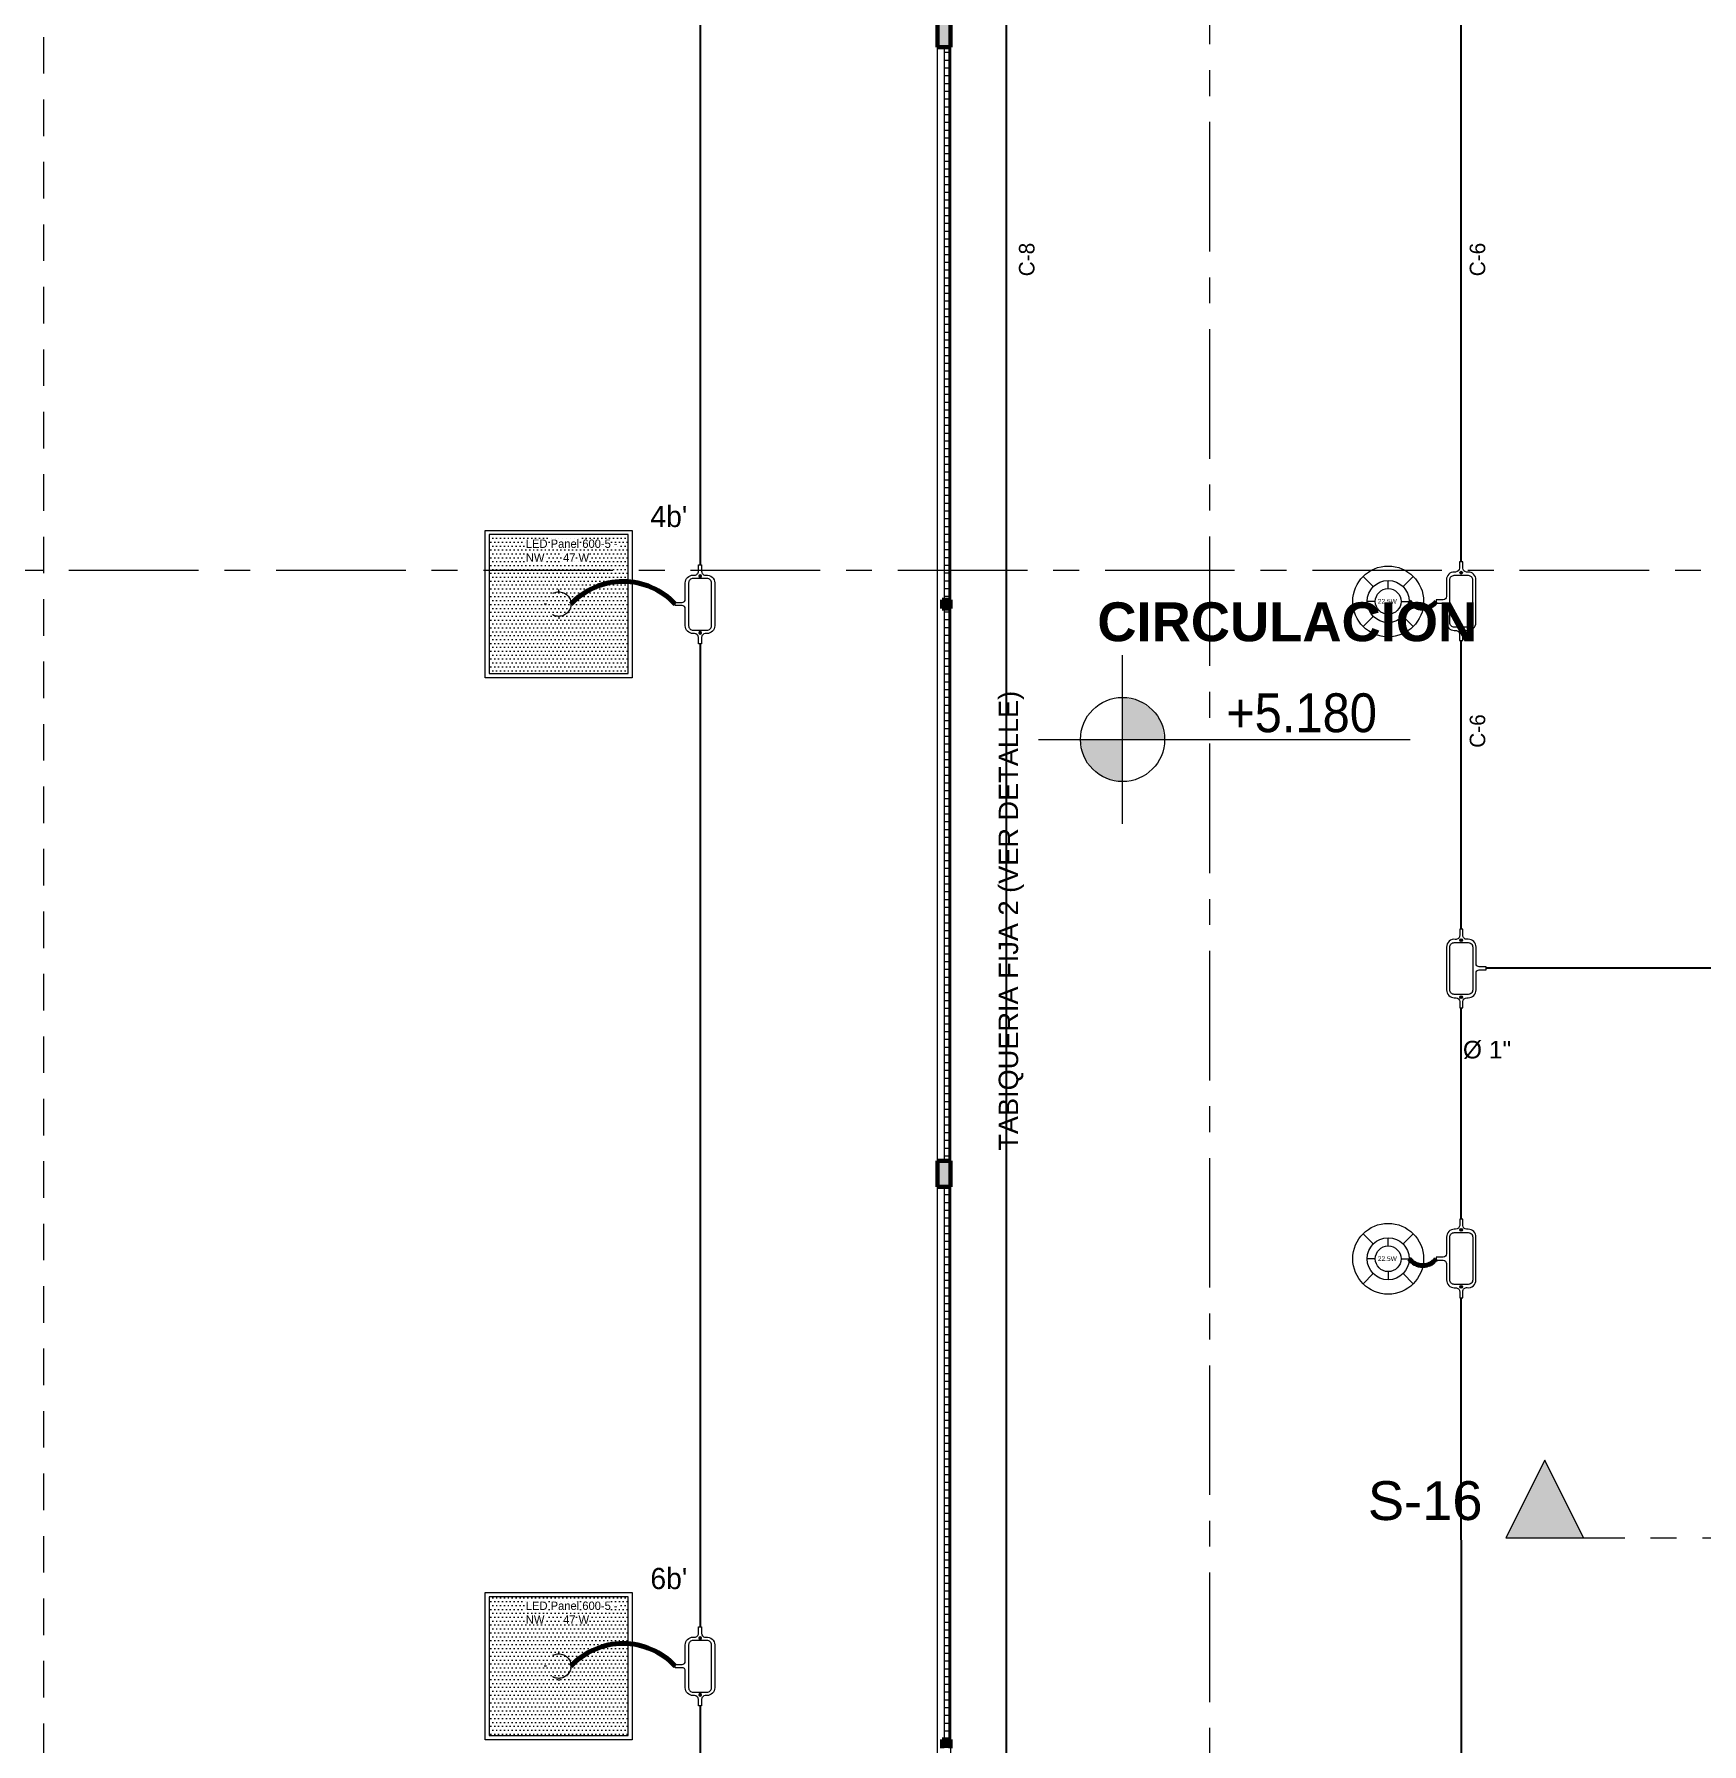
# Model space of a CAD drawing. Header units: inches. Extents: x -38 to 5698, y -33 to 92.
# Drawn here: x 109.03 to 115.47, y 19.15 to 25.75 of the extents above; entities that cross this region are included whole.
import ezdxf
from ezdxf.lldxf.tags import DXFTag

# ---------------------------------------------------------------- set-up
doc = ezdxf.new("R2010")
doc.units = ezdxf.units.IN
doc.header["$MEASUREMENT"] = 0
doc.set_wipeout_variables(frame=1)
for name, pattern in [('CONTINUA', [0]), ('DASHED', [0.75, 0.5, -0.25]), ('Hidden Line', [0.195611, 0.141111, -0.0545]), ('HIDDEN2', [0.1875, 0.125, -0.0625]), ('Punto & Raya', [0.65, 0.5, -0.075, 0, -0.075]), ('Punto & Rayas', [0.335139, 0.15875, -0.088194, 0, -0.088194]), ('Wipeout_Contour', [1, 0, -1])]:
    doc.linetypes.add(name, pattern=pattern)
for name, color, linetype, lineweight in [('00 IE CKTO ILUMINACION', 3, 'Continuous', 50), ('00_IE_Luminarias', 6, 'Continuous', 30), ('01 IE LUM LED EMP DN570B', 3, 'Continuous', 13), ('ALUMBRADO_CONDUIT', 30, 'CONDUIT1', 30), ('Bancas', 1, 'Continuous', 13), ('CABLEADO EXT.', 3, 'PVCSUBT', 30), ('Luminarias', 5, 'Continuous', 20), ('Simb_Alumbrado', 140, 'CONTINUA', 30)]:
    doc.layers.add(name, color=color, linetype=linetype, lineweight=lineweight)
for name, color, linetype in [('02 _ ARQ _ ZON _ Espacio.3D', 7, 'Continuous'), ('08 _ STR _ EXT _ 09 Vigas', 7, 'Continuous'), ('1TEXT', 8, 'Continuous'), ('Acabado - Muros', 7, 'Continuous'), ('Marcador - Secciones', 251, 'Continuous'), ('Notas - Etiquetas', 251, 'Continuous'), ('Notas - Textos', 7, 'Continuous')]:
    doc.layers.add(name, color=color, linetype=linetype)
doc.styles.add('Arial', font='arial.ttf')
doc.styles.add('Estilo_Generado_1', font='swisseb.ttf')
doc.styles.add('Estilo_Generado_3', font='arial.ttf')
doc.styles.add('Estilo_Generado_4', font='swisse.ttf')
doc.styles.add('{18b73a54-fa43-428c-adcb-c1c7bbdf2c84}', font='Simplex.shx')
tags = doc.linetypes.add('CONDUIT1', pattern='A,1,-0.19772,["con",{18b73a54-fa43-428c-adcb-c1c7bbdf2c84},S=0.2,R=0,X=0,Y=-0.065594],-0.593642', length=1.791362).pattern_tags.tags
tags[6] = DXFTag(74, 10)
tags = doc.linetypes.add('PVCSUBT', pattern='A,0.6,-0.3,0.6,-0.075691,["PVC",Standard,S=0.2,R=0,X=0,Y=-0.093724],-0.621005', length=2.196696).pattern_tags.tags
tags[10] = DXFTag(74, 10)
pattern_1 = [(0, (92.500015, 3e-09), (0, 0.03), [])]

# ---------------------------------------------------------------- blocks, each defined once
blk = doc.blocks.new('*U270')
at = {"layer": 'Luminarias', "linetype": 'DASHED', "lineweight": 0, "ltscale": 0.05}
blk.add_lwpolyline([(0, -0.0045), (0, 0.0045)], dxfattribs=at)
blk = doc.blocks.new('*U271')
at = {"color": 0, "linetype": 'ByBlock', "lineweight": -2, "transparency": 16777216}
for p, rotation in [((-0.05, 0), 90), ((0, -0.05), 180), ((0.05, 0), 269.9999999999999)]:
    blk.add_blockref('*U270', p, dxfattribs=dict(at, rotation=rotation))
blk.add_blockref('*U270', (0, 0.05), dxfattribs=at)
blk = doc.blocks.new('PANEL LED 50W')
at = {"layer": 'Luminarias'}
h = blk.add_hatch(dxfattribs=at)
h.set_pattern_fill('DOTS', color=4, scale=0.009097)
h.set_pattern_definition([(0, (0, -2e-14), (0.0072206, 0.01444116), [0, -0.01444116])])
h.paths.add_polyline_path([(-0.2574, -0.2574), (0.2574, -0.2574), (0.2574, 0.2574), (-0.2574, 0.2574)])
h.paths.add_polyline_path([(-0.1296, 0.0974), (0.1849, 0.0974), (0.1849, 0.2469), (-0.1296, 0.2469)], flags=24)
at = {"layer": 'Luminarias', "color": 4, "lineweight": 0}
for points in [[(-0.2729, 0.2729), (0.2729, 0.2729), (0.2729, -0.2729), (-0.2729, -0.2729)], [(-0.2574, -0.2574), (0.2574, -0.2574), (0.2574, 0.2574), (-0.2574, 0.2574)]]:
    blk.add_lwpolyline(points, close=True, dxfattribs=at)
at = {"layer": 'Luminarias', "color": 4, "linetype": 'DASHED', "lineweight": 0, "ltscale": 0.01}
blk.add_circle((0, 0), 0.0455, dxfattribs=at)
at = {"color": 4}
blk.add_blockref('*U271', (0, 0), dxfattribs=at)
at = {"layer": 'Luminarias', "color": 4, "insert": (-0.1218, 0.2392), "char_height": 0.030929, "width": 0.382855, "attachment_point": 1}
blk.add_mtext('{\\Ftxt|c0;LED Panel 600-5 - NW      47 W}', dxfattribs=at)
blk = doc.blocks.new('oval t')
at = {"layer": 'Simb_Alumbrado', "lineweight": 13}
blk.add_lwpolyline([(0.0141, 0.0102, -0.414214), (0.0041, 0.0202), (0.0041, 0.0416), (-0.0056, 0.0416), (-0.0056, 0.0202, -0.414214), (-0.0156, 0.0102), (-0.0659, 0.0102, 0.414214), (-0.0899, -0.0138), (-0.0899, -0.0183, -0.414214), (-0.1019, -0.0303), (-0.1213, -0.0303), (-0.1213, -0.04), (-0.1016, -0.04, -0.451917), (-0.0897, -0.0535, 0.451917), (-0.0659, -0.0805), (0.0659, -0.0805, 0.414214), (0.0899, -0.0566), (0.0899, -0.0512, -0.398753), (0.1019, -0.0401), (0.1213, -0.0401), (0.1213, -0.0304), (0.1019, -0.0304, -0.368669), (0.0899, -0.0176), (0.0899, -0.0138, 0.414214), (0.0659, 0.0102), (0.0141, 0.0102)], format="xyb", dxfattribs=at)
blk.add_lwpolyline([(-0.0659, 0), (0.0659, 0, -0.414214), (0.0797, -0.0138), (0.0797, -0.0566, -0.414214), (0.0659, -0.0703), (-0.0659, -0.0703, -0.414214), (-0.0797, -0.0566), (-0.0797, -0.0138, -0.414214)], format="xyb", close=True, dxfattribs=at)
for points in [[(-0.0911, -0.0352), (-0.0828, -0.0352)], [(-0.0869, -0.031), (-0.0869, -0.0394)], [(0.0837, -0.0352), (0.0921, -0.0352)], [(0.0879, -0.031), (0.0879, -0.0394)]]:
    blk.add_lwpolyline(points, dxfattribs=at)
for centre in [(-0.0869, -0.0352), (0.0879, -0.0352)]:
    blk.add_circle(centre, 0.00419, dxfattribs=at)
blk = doc.blocks.new('LUMINARIA 2')
at = {"layer": '01 IE LUM LED EMP DN570B'}
for p, q in [((-0.094, 0.094), (-0.159, 0.158)), ((0.094, 0.094), (0.159, 0.158)), ((-0.094, -0.094), (-0.159, -0.158)), ((0.094, -0.094), (0.159, -0.158))]:
    blk.add_line(p, q, dxfattribs=at)
at = {"layer": '01 IE LUM LED EMP DN570B', "ltscale": 0.4}
for p, q in [((0, 0.081), (0, 0.133)), ((-0.081, 0), (-0.133, 0)), ((0.081, 0), (0.133, 0)), ((0, -0.081), (0, -0.133))]:
    blk.add_line(p, q, dxfattribs=at)
at = {"layer": '01 IE LUM LED EMP DN570B'}
for radius in [0.224, 0.133]:
    blk.add_circle((0, 0), radius, dxfattribs=at)
at = {"layer": '01 IE LUM LED EMP DN570B', "ltscale": 0.4}
blk.add_circle((0, 0), 0.0813, dxfattribs=at)
at = {"layer": '01 IE LUM LED EMP DN570B', "color": 8, "linetype": 'ByBlock', "lineweight": 80, "insert": (-0.065, 0.016), "char_height": 0.03, "width": 0.17858, "attachment_point": 1}
blk.add_mtext('{\\C3;22.5W}', dxfattribs=at)

msp = doc.modelspace()

# ---------------------------------------------------------------- hatches: boundary and pattern name
at = {"linetype": 'Continuous', "lineweight": 13, "true_color": 0x636466}
for points in [[(113.2339, 23.0272), (113.3964, 23.0272), (113.3841, 23.0894), (113.3488, 23.1421), (113.2961, 23.1773), (113.2339, 23.1897)], [(113.2339, 23.0272), (113.0714, 23.0272), (113.0838, 22.965), (113.119, 22.9123), (113.1717, 22.8771), (113.2339, 22.8647)]]:
    msp.add_hatch(color=251, dxfattribs=at).paths.add_polyline_path(points)
at = {"layer": 'Marcador - Secciones', "linetype": 'Continuous', "lineweight": 20}
msp.add_hatch(color=152, dxfattribs=at).paths.add_polyline_path([(114.7135, 19.9456), (115.0135, 19.9456), (114.8635, 20.2456)])

# ---------------------------------------------------------------- linework, layer by layer
at = {"color": 251, "linetype": 'Continuous', "lineweight": 13, "true_color": 0x636466}
for p, q in [((113.2339, 22.7022), (113.2339, 23.3522)), ((112.9089, 23.0272), (114.3436, 23.0272))]:
    msp.add_line(p, q, dxfattribs=at)
msp.add_circle((113.2339, 23.0272), 0.1625, dxfattribs=at)
at = {"layer": '02 _ ARQ _ ZON _ Espacio.3D', "color": 254, "linetype": 'Continuous', "lineweight": 0, "flags": 128}
msp.add_lwpolyline([(100.8201, 17.4), (112.52, 17.4), (112.52, 29.6999), (100.82, 29.7), (100.82, 27.9653), (102.07, 27.9653), (102.07, 27.7902), (100.82, 27.7902)], close=True, dxfattribs=at)
msp.add_lwpolyline([(143.92, 29.7), (115.57, 29.7), (112.57, 29.7), (112.57, 17.4), (137.07, 17.4)], dxfattribs=at)
at = {"layer": '08 _ STR _ EXT _ 09 Vigas', "color": 251, "linetype": 'Hidden Line', "lineweight": 13}
msp.add_line((109.07, 17.4), (109.07, 29.7), dxfattribs=at)
at = {"layer": 'ALUMBRADO_CONDUIT', "color": 30, "lineweight": 30, "ltscale": 0.4, "true_color": 0xf26722}
for p, q in [((112.7847, 29.4278), (112.7847, 17.6058)), ((111.603, 27.4206), (111.603, 23.7011)), ((114.5411, 23.7131), (114.5407, 25.9464)), ((111.603, 23.3969), (111.603, 19.6011)), ((114.5414, 22.2952), (114.5412, 23.4089)), ((115.622, 22.1442), (114.6377, 22.1441)), ((114.5416, 21.1756), (114.5414, 21.991)), ((114.5421, 18.6381), (114.5416, 20.8714)), ((111.603, 19.2969), (111.603, 18.3004))]:
    msp.add_line(p, q, dxfattribs=at)
at = {"layer": 'CABLEADO EXT.', "color": 3, "lineweight": 80}
for centre, radius, start, end in [((111.3057, 23.3627), 0.2747, 42.972, 137.028), ((114.3927, 23.5989), 0.0653, 216.55469, 323.07757), ((114.3927, 21.0614), 0.0653, 216.55469, 323.44567), ((111.3057, 19.2627), 0.2747, 42.972, 137.028)]:
    msp.add_arc(centre, radius, start, end, dxfattribs=at)
at = {"layer": 'Marcador - Secciones', "color": 251, "linetype": 'Punto & Raya', "lineweight": 13}
msp.add_line((113.57, 46.2111), (113.57, 0.8878), dxfattribs=at)
at = {"layer": 'Marcador - Secciones', "color": 251, "linetype": 'Punto & Rayas', "lineweight": 13}
msp.add_line((115.0135, 19.9456), (121.2832, 19.9456), dxfattribs=at)
at = {"layer": 'Marcador - Secciones', "color": 152, "linetype": 'Continuous', "lineweight": 20, "flags": 128}
msp.add_lwpolyline([(114.7135, 19.9456), (115.0135, 19.9456), (114.8635, 20.2456)], close=True, dxfattribs=at)

# ---------------------------------------------------------------- block references
at = {"layer": '01 IE LUM LED EMP DN570B', "xscale": 0.6105334384153049, "yscale": 0.6105334384153049, "zscale": 0.6105334384153049}
for p in [(114.2593, 23.56), (114.2593, 21.0225)]:
    msp.add_blockref('LUMINARIA 2', p, dxfattribs=at)
at = {"layer": 'ALUMBRADO_CONDUIT', "xscale": 1.041283452965173, "yscale": 1.041283452965173, "zscale": 1.041283452965173}
for p in [(111.0573, 23.55), (111.0573, 19.45)]:
    msp.add_blockref('PANEL LED 50W', p, dxfattribs=at)
at = {"layer": 'Bancas', "color": 252, "true_color": 0x939598, "yscale": 1.253906979044094, "zscale": 1.253906979044094}
for p, xscale, rotation in [((111.5588, 23.549), -1.253906979044094, 90), ((114.4971, 23.561), 1.253906979044094, 90), ((114.5856, 22.1431), 1.253906979044094, 270), ((114.4973, 21.0235), 1.253906979044094, 90), ((111.5588, 19.449), -1.253906979044094, 90)]:
    msp.add_blockref('oval t', p, dxfattribs=dict(at, xscale=xscale, rotation=rotation))

# ---------------------------------------------------------------- texts
at = {"color": 251, "lineweight": 13, "true_color": 0x636466, "insert": (113.6339, 23.0533), "char_height": 0.15, "attachment_point": 7, "style": 'Estilo_Generado_4'}
msp.add_mtext('\\A1;{\\W0.900000x;\\pql;\\fSwis721 Ex BT|b0|i0|c0|p34;+5.180}', dxfattribs=at)
at = {"layer": '00 IE CKTO ILUMINACION', "color": 3, "linetype": 'CONTINUA', "lineweight": 15}
for s, p in [('C-8', (112.8939, 24.8154)), ('C-6', (114.634, 24.8154)), ('C-6', (114.634, 22.9952))]:
    msp.add_text(s, height=0.06, rotation=90, dxfattribs=at).set_placement(p)
at = {"layer": '00_IE_Luminarias', "color": 6, "linetype": 'HIDDEN2'}
for s, p in [("4b'", (111.4112, 23.8473)), ("6b'", (111.4112, 19.7473))]:
    msp.add_text(s, height=0.08174, dxfattribs=at).set_placement(p)
at = {"layer": '1TEXT', "color": 50, "linetype": 'Continuous', "style": 'Arial'}
msp.add_text('%%C 1"', height=0.06788, rotation=0, dxfattribs=at).set_placement((114.5478, 21.7959, -0.0016))
at = {"layer": 'Marcador - Secciones', "color": 152, "lineweight": 20, "insert": (114.6235, 20.0117), "char_height": 0.15, "attachment_point": 9, "style": 'Estilo_Generado_3'}
msp.add_mtext('\\A1;{\\pqr;\\pt0;\\fArial|b0|i0|c0|p34;S-16}', dxfattribs=at)
at = {"layer": 'Notas - Etiquetas', "color": 8, "linetype": 'Continuous', "lineweight": 13, "insert": (112.8045, 21.4396), "char_height": 0.075, "attachment_point": 4, "rotation": 89.99998, "style": 'Estilo_Generado_4'}
msp.add_mtext('\\A1;{\\pql;\\fSwis721 Ex BT|b0|i0|c0|p34;TABIQUERIA FIJA 2 (VER DETALLE)\\fSwis721 Ex BT|b0|i0|c0|p34; }', dxfattribs=at)
at = {"layer": 'Notas - Textos', "color": 251, "linetype": 'Continuous', "lineweight": 13, "insert": (113.8698, 23.5566), "char_height": 0.15, "attachment_point": 2, "style": 'Estilo_Generado_1'}
msp.add_mtext('\\A1;{\\pqc;\\fSwis721 Ex BT|b1|i0|c0|p34;CIRCULACION}', dxfattribs=at)

# ---------------------------------------------------------------- next in the draw order: wipeouts: each hides what was drawn before it
at = {"color": 254, "linetype": 'Wipeout_Contour', "lineweight": 0, "ltscale": 4947.048673}
msp.add_wipeout([(112.52, 25.7), (112.52, 23.55), (112.537, 23.55), (112.537, 23.5665), (112.57, 23.5665), (112.57, 25.7)], dxfattribs=at).dxf.layer = 'Acabado - Muros'
at = {"color": 254, "linetype": 'Wipeout_Contour', "lineweight": 0, "ltscale": 4946.347152}
msp.add_wipeout([(112.52, 21.3), (112.52, 19.15), (112.537, 19.15), (112.537, 19.1665), (112.57, 19.1665), (112.57, 21.3)], dxfattribs=at).dxf.layer = 'Acabado - Muros'

# ---------------------------------------------------------------- next in the draw order: linework, layer by layer
at = {"layer": 'Acabado - Muros', "color": 251, "linetype": 'Continuous', "lineweight": 13, "flags": 128}
for points in [[(112.52, 18.7), (112.52, 19.15), (112.52, 21.3)], [(112.57, 19.1665), (112.57, 21.3)]]:
    msp.add_lwpolyline(points, dxfattribs=at)

# ---------------------------------------------------------------- next in the draw order: wipeouts: each hides what was drawn before it
at = {"color": 254, "linetype": 'Wipeout_Contour', "lineweight": 0, "ltscale": 4946.857317}
msp.add_wipeout([(112.52, 23.55), (112.52, 21.4), (112.57, 21.4), (112.57, 23.5335), (112.537, 23.5335), (112.537, 23.55)], dxfattribs=at).dxf.layer = 'Acabado - Muros'

# ---------------------------------------------------------------- next in the draw order: linework, layer by layer
at = {"layer": 'Acabado - Muros', "color": 251, "linetype": 'Continuous', "lineweight": 13, "flags": 128}
for points in [[(112.52, 21.4), (112.52, 23.55), (112.52, 25.7)], [(112.57, 23.5665), (112.57, 25.7)], [(112.57, 21.4), (112.57, 23.5335)]]:
    msp.add_lwpolyline(points, dxfattribs=at)

# ---------------------------------------------------------------- next in the draw order: wipeouts: each hides what was drawn before it
at = {"color": 254, "linetype": 'Wipeout_Contour', "lineweight": 0, "ltscale": 3297.45277}
msp.add_wipeout([(112.565, 21.3), (112.545, 21.3), (112.545, 19.1665), (112.565, 19.1665)], dxfattribs=at).dxf.layer = 'Acabado - Muros'

# ---------------------------------------------------------------- next in the draw order: hatches: boundary and pattern name
at = {"layer": 'Acabado - Muros', "linetype": 'Continuous', "lineweight": 0}
h = msp.add_hatch(dxfattribs=at)
h.set_pattern_fill('CONTRACHAPADO_0002', color=254, style=0, pattern_type=2)
h.set_pattern_definition(pattern_1)
h.paths.add_polyline_path([(112.565, 21.3), (112.545, 21.3), (112.545, 19.1665), (112.565, 19.1665)])
msp.add_hatch(color=254, dxfattribs=at).paths.add_polyline_path([(112.537, 19.1665), (112.537, 19.1335), (112.57, 19.1335), (112.57, 19.1665)])

# ---------------------------------------------------------------- next in the draw order: linework, layer by layer
at = {"layer": 'Acabado - Muros', "color": 7, "linetype": 'Continuous', "lineweight": 60}
for p, q in [((112.57, 21.3), (112.52, 21.3)), ((112.537, 19.1665), (112.537, 19.1335)), ((112.57, 19.1665), (112.537, 19.1665)), ((112.57, 19.1665), (112.57, 19.1335))]:
    msp.add_line(p, q, dxfattribs=at)
at = {"layer": 'Acabado - Muros', "color": 7, "linetype": 'Continuous', "lineweight": 13, "flags": 128}
msp.add_lwpolyline([(112.565, 21.3), (112.545, 21.3), (112.545, 19.1665), (112.565, 19.1665)], close=True, dxfattribs=at)

# ---------------------------------------------------------------- next in the draw order: wipeouts: each hides what was drawn before it
at = {"color": 254, "linetype": 'Wipeout_Contour', "lineweight": 0, "ltscale": 3297.684137}
msp.add_wipeout([(112.565, 23.5335), (112.545, 23.5335), (112.545, 21.4), (112.565, 21.4)], dxfattribs=at).dxf.layer = 'Acabado - Muros'

# ---------------------------------------------------------------- next in the draw order: hatches: boundary and pattern name
at = {"layer": 'Acabado - Muros', "linetype": 'Continuous', "lineweight": 0}
h = msp.add_hatch(dxfattribs=at)
h.set_pattern_fill('CONTRACHAPADO_0002', color=254, style=0, pattern_type=2)
h.set_pattern_definition(pattern_1)
h.paths.add_polyline_path([(112.565, 23.5335), (112.545, 23.5335), (112.545, 21.4), (112.565, 21.4)])
msp.add_hatch(color=254, dxfattribs=at).paths.add_polyline_path([(112.52, 21.4), (112.52, 21.3), (112.57, 21.3), (112.57, 21.4)])

# ---------------------------------------------------------------- next in the draw order: linework, layer by layer
at = {"layer": 'Acabado - Muros', "color": 7, "linetype": 'Continuous', "lineweight": 60}
for p, q in [((112.52, 21.4), (112.52, 21.3)), ((112.57, 21.4), (112.52, 21.4)), ((112.57, 21.4), (112.57, 21.3))]:
    msp.add_line(p, q, dxfattribs=at)
at = {"layer": 'Acabado - Muros', "color": 7, "linetype": 'Continuous', "lineweight": 13, "flags": 128}
msp.add_lwpolyline([(112.565, 23.5335), (112.545, 23.5335), (112.545, 21.4), (112.565, 21.4)], close=True, dxfattribs=at)

# ---------------------------------------------------------------- next in the draw order: wipeouts: each hides what was drawn before it
at = {"color": 254, "linetype": 'Wipeout_Contour', "lineweight": 0, "ltscale": 3297.931672}
msp.add_wipeout([(112.565, 25.7), (112.545, 25.7), (112.545, 23.5665), (112.565, 23.5665)], dxfattribs=at).dxf.layer = 'Acabado - Muros'

# ---------------------------------------------------------------- next in the draw order: hatches: boundary and pattern name
at = {"layer": 'Acabado - Muros', "linetype": 'Continuous', "lineweight": 0}
for points in [[(112.52, 25.8), (112.52, 25.7), (112.57, 25.7), (112.57, 25.8)], [(112.537, 23.5665), (112.537, 23.5335), (112.57, 23.5335), (112.57, 23.5665)]]:
    msp.add_hatch(color=254, dxfattribs=at).paths.add_polyline_path(points)
h = msp.add_hatch(dxfattribs=at)
h.set_pattern_fill('CONTRACHAPADO_0002', color=254, style=0, pattern_type=2)
h.set_pattern_definition(pattern_1)
h.paths.add_polyline_path([(112.565, 25.7), (112.545, 25.7), (112.545, 23.5665), (112.565, 23.5665)])

# ---------------------------------------------------------------- next in the draw order: linework, layer by layer
at = {"layer": 'Acabado - Muros', "color": 7, "linetype": 'Continuous', "lineweight": 60}
for p, q in [((112.52, 25.8), (112.52, 25.7)), ((112.57, 25.8), (112.57, 25.7)), ((112.57, 25.7), (112.52, 25.7)), ((112.537, 23.5665), (112.537, 23.5335)), ((112.57, 23.5665), (112.537, 23.5665)), ((112.57, 23.5665), (112.57, 23.5335)), ((112.57, 23.5335), (112.537, 23.5335))]:
    msp.add_line(p, q, dxfattribs=at)
at = {"layer": 'Acabado - Muros', "color": 7, "linetype": 'Continuous', "lineweight": 13, "flags": 128}
msp.add_lwpolyline([(112.565, 25.7), (112.545, 25.7), (112.545, 23.5665), (112.565, 23.5665)], close=True, dxfattribs=at)
at = {"layer": 'Marcador - Secciones', "color": 251, "linetype": 'Punto & Raya', "lineweight": 13}
msp.add_line((97.1666, 23.6815), (121.4526, 23.6815), dxfattribs=at)

doc.saveas('drawing.dxf')
